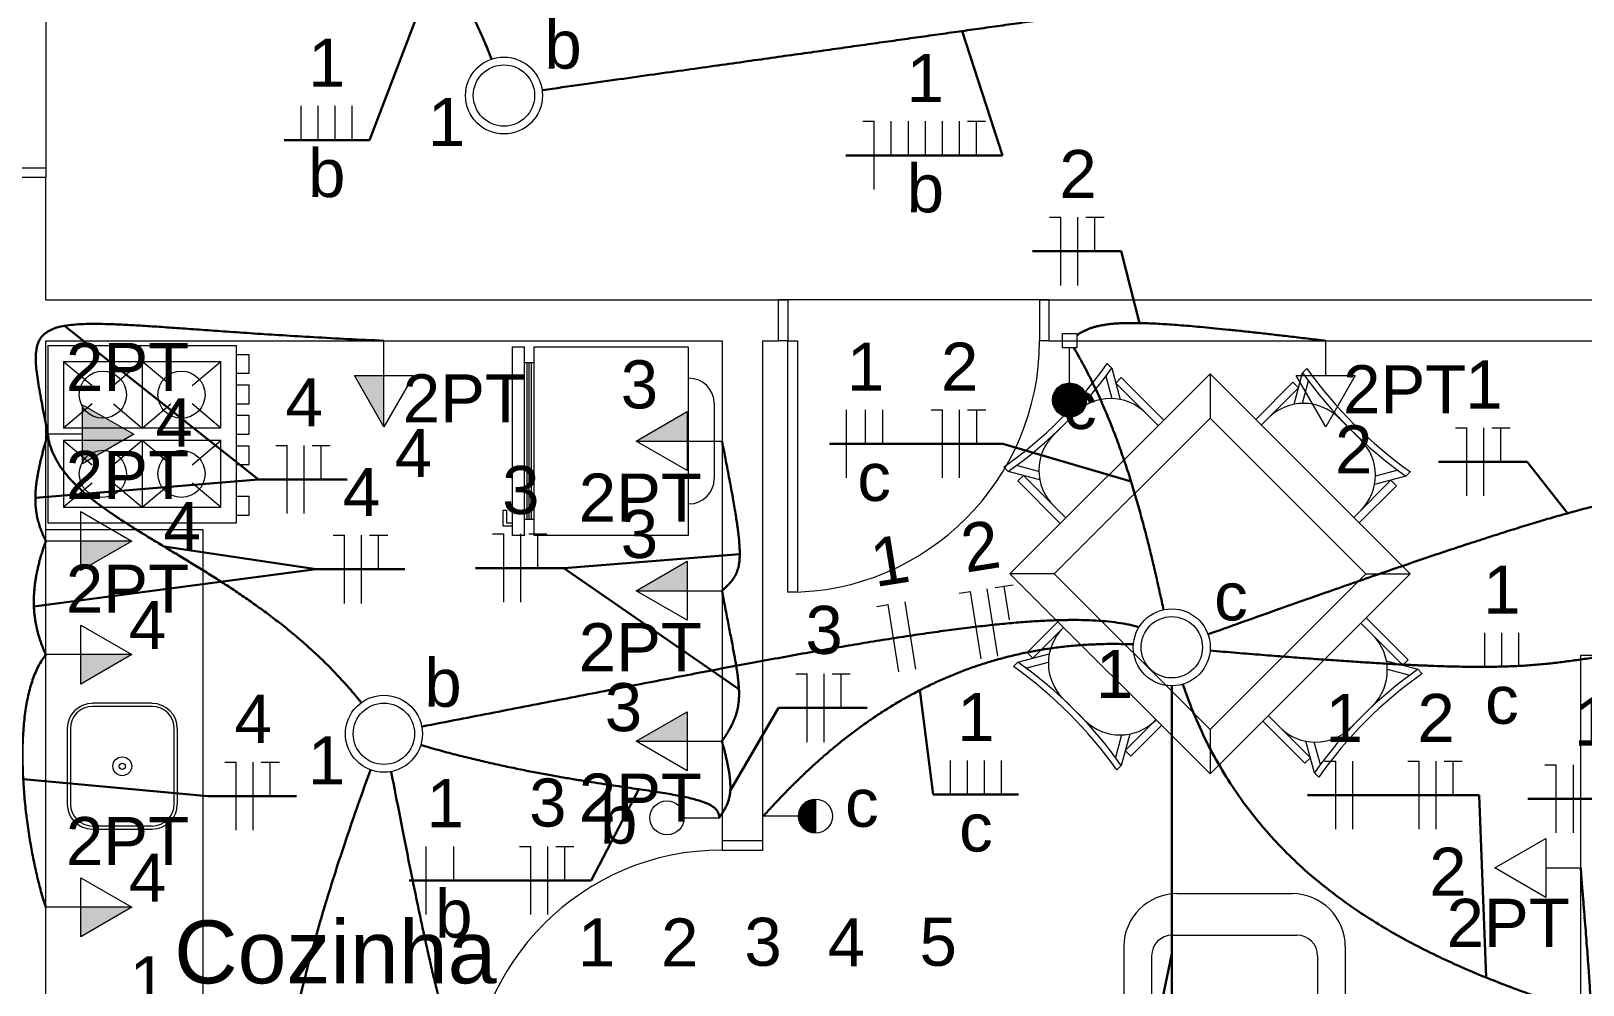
# Model space of a CAD drawing. Header units: inches. Extents: x -3 to 923, y -103 to 154.
# Drawn here: x 24.99 to 30.68, y 40.15 to 43.65 of the extents above; entities that cross this region are included whole.
import ezdxf

# ---------------------------------------------------------------- set-up
doc = ezdxf.new("R2010")
doc.units = ezdxf.units.IN
doc.header["$LTSCALE"] = 10
doc.header["$MEASUREMENT"] = 0
for name, color, linetype, lineweight in [('BASE', 8, 'Continuous', 5), ('EL-Condutos', 4, 'Continuous', 30), ('EL-Fios', 9, 'Continuous', 20), ('EL-Textos fios', 2, 'Continuous', 30), ('EL-Textos pontos', 2, 'Continuous', 30), ('MOVEIS', 9, 'Continuous', 20), ('P-SIMBOL', 5, 'Continuous', 20), ('TEXTO', 2, 'Continuous', 20)]:
    doc.layers.add(name, color=color, linetype=linetype, lineweight=lineweight)
doc.styles.add('Arial', font='arial.ttf')

msp = doc.modelspace()

# ---------------------------------------------------------------- hatches: boundary and pattern name
at = {"layer": 'P-SIMBOL', "linetype": 'Continuous'}
for points in [[(26.2855, 42.3853), (26.2855, 42.1978), (26.1773, 42.3853)], [(28.7385, 42.2958), (28.801, 42.2958), (28.801, 42.3583), (28.7914, 42.3578), (28.7744, 42.3523), (28.7639, 42.3463), (28.7559, 42.3393), (28.7479, 42.3288), (28.7418, 42.3158), (28.7389, 42.3028), (28.7391, 42.2958)], [(28.8635, 42.2958), (28.801, 42.2958), (28.801, 42.3583), (28.8107, 42.3578), (28.8277, 42.3523), (28.8382, 42.3463), (28.8462, 42.3393), (28.8542, 42.3288), (28.8603, 42.3158), (28.8632, 42.3028), (28.863, 42.2958)], [(25.1803, 42.0618), (25.3678, 42.17), (25.1803, 42.2783)], [(27.3978, 42.145), (27.2103, 42.145), (27.3978, 42.2533)], [(28.7385, 42.2958), (28.801, 42.2958), (28.801, 42.2333), (28.7914, 42.2338), (28.7744, 42.2393), (28.7639, 42.2453), (28.7559, 42.2523), (28.7479, 42.2628), (28.7418, 42.2758), (28.7389, 42.2888), (28.7391, 42.2958)], [(28.8635, 42.2958), (28.801, 42.2958), (28.801, 42.2333), (28.8107, 42.2338), (28.8277, 42.2393), (28.8382, 42.2453), (28.8462, 42.2523), (28.8542, 42.2628), (28.8603, 42.2758), (28.8632, 42.2888), (28.863, 42.2958)], [(25.1733, 41.7782), (25.3608, 41.7782), (25.1733, 41.6699)], [(27.3978, 41.596), (27.2103, 41.596), (27.3978, 41.7043)], [(25.1733, 41.3614), (25.3608, 41.3614), (25.1733, 41.2532)], [(27.3978, 41.0438), (27.2103, 41.0438), (27.3978, 41.1521)], [(27.8687, 40.8314), (27.8687, 40.7689), (27.8062, 40.7689), (27.8067, 40.7786), (27.8122, 40.7955), (27.8182, 40.806), (27.8252, 40.814), (27.8357, 40.822), (27.8487, 40.8282), (27.8617, 40.831), (27.8687, 40.8309)], [(27.8687, 40.7064), (27.8687, 40.7689), (27.8062, 40.7689), (27.8067, 40.7592), (27.8122, 40.7423), (27.8182, 40.7318), (27.8252, 40.7238), (27.8357, 40.7158), (27.8487, 40.7096), (27.8617, 40.7068), (27.8687, 40.7069)], [(25.1733, 40.4346), (25.3608, 40.4346), (25.1733, 40.3264)]]:
    msp.add_hatch(color=256, dxfattribs=at).paths.add_polyline_path(points)

# ---------------------------------------------------------------- linework, layer by layer
at = {"layer": 'BASE'}
for p, q in [((25.0453, 44.1058), (25.0453, 43.1133)), ((24.8953, 43.1133), (25.0453, 43.1133)), ((25.0453, 42.6633), (25.0453, 43.1133)), ((25.0453, 42.6633), (27.7333, 42.6633)), ((27.7333, 42.5133), (27.7333, 42.6633)), ((28.7258, 42.6633), (27.7333, 42.6633)), ((28.7258, 42.6633), (35.1293, 42.6633)), ((28.7258, 42.5133), (28.7258, 42.6633)), ((30.1593, 42.6633), (30.6133, 42.6633)), ((25.0453, 42.5133), (27.5258, 42.5133)), ((25.0453, 38.0133), (25.0453, 42.5133)), ((27.5258, 42.5133), (27.5258, 40.6788)), ((27.6758, 42.5133), (27.7333, 42.5133)), ((27.6758, 40.6788), (27.6758, 42.5133)), ((28.7258, 42.5133), (32.0948, 42.5133)), ((30.6758, 38.0133), (30.6758, 41.3593)), ((30.6758, 41.3593), (30.8833, 41.3593)), ((27.5258, 40.6788), (27.6758, 40.6788))]:
    msp.add_line(p, q, dxfattribs=at)
at = {"layer": 'BASE', "linetype": 'Continuous'}
for points in [[(24.8953, 43.1133), (24.8953, 43.1478), (25.0453, 43.1478), (25.0453, 43.1133)], [(27.7333, 42.6633), (27.7678, 42.6633), (27.7678, 42.5133), (27.7333, 42.5133)], [(28.7258, 42.5133), (28.6913, 42.5133), (28.6913, 42.6633), (28.7258, 42.6633)], [(27.5258, 40.6788), (27.5258, 40.6443), (27.6758, 40.6443), (27.6758, 40.6788)]]:
    msp.add_lwpolyline(points, dxfattribs=at)
msp.add_lwpolyline([(27.7678, 42.5133), (27.8028, 42.5133), (27.8028, 41.5903), (27.7678, 41.5903), (27.7678, 42.5133), (27.7678, 42.5133)], close=True, dxfattribs=at)
for centre, start, end in [((27.7678, 42.5133), 270, 0), ((27.5258, 39.7213), 90, 180)]:
    msp.add_arc(centre, 0.923, start, end, dxfattribs=at)
at = {"layer": 'EL-Condutos', "linetype": 'Continuous'}
for points in [[(26.6801, 43.547), (26.6684, 43.5769), (26.6565, 43.6058), (26.6445, 43.6338), (26.6322, 43.661), (26.6197, 43.6873), (26.607, 43.7128), (26.5941, 43.7375), (26.581, 43.7615), (26.5677, 43.7849), (26.5542, 43.8076), (26.5404, 43.8297), (26.5265, 43.8512), (26.5123, 43.8722), (26.4978, 43.8928), (26.4832, 43.9129), (26.4683, 43.9326), (26.4532, 43.952), (26.4379, 43.971), (26.4223, 43.9898), (26.4065, 44.0083), (26.3904, 44.0266), (26.3741, 44.0448), (26.3576, 44.0628), (26.3408, 44.0808), (26.3238, 44.0988), (26.3065, 44.1167), (26.2889, 44.1347), (26.2712, 44.1528), (26.2531, 44.171), (26.2348, 44.1894)], [(26.8675, 43.4332), (27.0124, 43.4536), (27.1485, 43.4728), (27.2765, 43.4908), (27.397, 43.5077), (27.5107, 43.5237), (27.6181, 43.5388), (27.7199, 43.5532), (27.8166, 43.5668), (27.9091, 43.5798), (27.9977, 43.5923), (28.0832, 43.6043), (28.1663, 43.616), (28.2474, 43.6274), (28.3273, 43.6386), (28.4066, 43.6498), (28.4859, 43.661), (28.5658, 43.6722), (28.647, 43.6836), (28.73, 43.6953), (28.8155, 43.7073), (28.9042, 43.7198), (28.9966, 43.7328), (29.0934, 43.7464), (29.1951, 43.7608), (29.3025, 43.7759), (29.4162, 43.7919), (29.5367, 43.8088), (29.6647, 43.8268), (29.8009, 43.846), (29.9457, 43.8664)], [(30.2288, 43.8664), (30.3737, 43.846), (30.5098, 43.8268), (30.6379, 43.8088), (30.7584, 43.7919), (30.872, 43.7759), (30.9794, 43.7608), (31.0812, 43.7464), (31.178, 43.7328), (31.2704, 43.7198), (31.359, 43.7073), (31.4446, 43.6953), (31.5276, 43.6836), (31.6088, 43.6722), (31.6887, 43.661), (31.7679, 43.6498), (31.8472, 43.6386), (31.9271, 43.6274), (32.0083, 43.616), (32.0913, 43.6043), (32.1769, 43.5923), (32.2655, 43.5798), (32.3579, 43.5668), (32.4547, 43.5532), (32.5565, 43.5388), (32.6639, 43.5237), (32.7775, 43.5077), (32.898, 43.4908), (33.0261, 43.4728), (33.1622, 43.4536), (33.3071, 43.4332)], [(25.0523, 42.17), (25.0425, 42.222), (25.0333, 42.2697), (25.0252, 42.3131), (25.0183, 42.3525), (25.013, 42.388), (25.0096, 42.4199), (25.0084, 42.4482), (25.0097, 42.4732), (25.0138, 42.495), (25.021, 42.5137), (25.0316, 42.5297), (25.046, 42.5429), (25.0643, 42.5536), (25.087, 42.562), (25.1143, 42.5681), (25.1465, 42.5723), (25.184, 42.5746), (25.227, 42.5753), (25.2759, 42.5744), (25.3309, 42.5722), (25.3923, 42.5688), (25.4605, 42.5645), (25.5357, 42.5592), (25.6183, 42.5533), (25.7086, 42.5469), (25.8068, 42.5402), (25.9134, 42.5333), (26.0284, 42.5264), (26.1524, 42.5197), (26.2855, 42.5133)], [(28.8276, 42.5336), (28.8366, 42.5396), (28.846, 42.5451), (28.8558, 42.5502), (28.8662, 42.5549), (28.8773, 42.5592), (28.8892, 42.5631), (28.9021, 42.5666), (28.916, 42.5696), (28.9311, 42.5722), (28.9476, 42.5744), (28.9655, 42.5761), (28.9849, 42.5773), (29.0061, 42.5781), (29.029, 42.5784), (29.0539, 42.5782), (29.0808, 42.5775), (29.1098, 42.5764), (29.1412, 42.5747), (29.175, 42.5725), (29.2113, 42.5699), (29.2503, 42.5667), (29.2921, 42.5629), (29.3367, 42.5587), (29.3844, 42.5539), (29.4352, 42.5485), (29.4893, 42.5426), (29.5468, 42.5361), (29.6078, 42.5291), (29.6725, 42.5215), (29.7409, 42.5133)], [(28.8169, 42.4868), (28.8346, 42.4561), (28.8516, 42.4251), (28.868, 42.3937), (28.8838, 42.3621), (28.8991, 42.3303), (28.9138, 42.2982), (28.928, 42.2659), (28.9417, 42.2334), (28.9549, 42.2008), (28.9675, 42.168), (28.9798, 42.1352), (28.9915, 42.1022), (29.0029, 42.0693), (29.0138, 42.0363), (29.0243, 42.0033), (29.0345, 41.9703), (29.0442, 41.9374), (29.0537, 41.9045), (29.0628, 41.8718), (29.0715, 41.8392), (29.08, 41.8067), (29.0882, 41.7745), (29.0962, 41.7424), (29.1039, 41.7105), (29.1113, 41.6789), (29.1186, 41.6476), (29.1256, 41.6166), (29.1325, 41.586), (29.1392, 41.5557), (29.1458, 41.5257)], [(25.0453, 41.7782), (25.0403, 41.7887), (25.0357, 41.7991), (25.0314, 41.8094), (25.0275, 41.8197), (25.0238, 41.8298), (25.0205, 41.84), (25.0176, 41.8502), (25.015, 41.8604), (25.0127, 41.8707), (25.0108, 41.8811), (25.0093, 41.8917), (25.0081, 41.9025), (25.0073, 41.9136), (25.0068, 41.9249), (25.0068, 41.9365), (25.0071, 41.9484), (25.0077, 41.9607), (25.0088, 41.9734), (25.0102, 41.9865), (25.012, 42.0001), (25.0142, 42.0143), (25.0168, 42.0289), (25.0198, 42.0442), (25.0232, 42.06), (25.027, 42.0766), (25.0313, 42.0937), (25.0359, 42.1117), (25.0409, 42.1303), (25.0464, 42.1498), (25.0523, 42.17)], [(26.2021, 41.1859), (26.1584, 41.2382), (26.1132, 41.2879), (26.0667, 41.3351), (26.0191, 41.3799), (25.9707, 41.4225), (25.9216, 41.463), (25.872, 41.5016), (25.8221, 41.5383), (25.7721, 41.5734), (25.7222, 41.607), (25.6727, 41.6391), (25.6236, 41.67), (25.5753, 41.6998), (25.5278, 41.7286), (25.4815, 41.7566), (25.4364, 41.7839), (25.3928, 41.8106), (25.3509, 41.8369), (25.311, 41.8629), (25.2731, 41.8888), (25.2374, 41.9147), (25.2043, 41.9407), (25.1738, 41.9669), (25.1463, 41.9936), (25.1218, 42.0208), (25.1005, 42.0488), (25.0828, 42.0775), (25.0687, 42.1072), (25.0584, 42.138), (25.0523, 42.17)], [(27.5258, 41.596), (27.534, 41.6036), (27.5417, 41.6108), (27.5488, 41.618), (27.5554, 41.625), (27.5614, 41.6321), (27.5669, 41.6394), (27.5718, 41.6469), (27.5762, 41.6548), (27.58, 41.6633), (27.5832, 41.6723), (27.5859, 41.682), (27.588, 41.6925), (27.5895, 41.704), (27.5905, 41.7165), (27.5909, 41.7301), (27.5907, 41.745), (27.5899, 41.7612), (27.5886, 41.7789), (27.5867, 41.7982), (27.5841, 41.8191), (27.581, 41.8419), (27.5773, 41.8665), (27.573, 41.8932), (27.568, 41.9219), (27.5625, 41.9529), (27.5564, 41.9862), (27.5497, 42.022), (27.5423, 42.0603), (27.5344, 42.1013), (27.5258, 42.145)], [(29.3074, 41.4354), (29.4297, 41.479), (29.5463, 41.5204), (29.6575, 41.5598), (29.7633, 41.5971), (29.8641, 41.6323), (29.9599, 41.6655), (30.051, 41.6967), (30.1375, 41.7261), (30.2195, 41.7535), (30.2974, 41.7791), (30.3713, 41.8029), (30.4413, 41.8249), (30.5076, 41.8452), (30.5704, 41.8638), (30.6299, 41.8807), (30.6862, 41.896), (30.7397, 41.9098), (30.7903, 41.922), (30.8383, 41.9327), (30.8839, 41.9419), (30.9273, 41.9498), (30.9687, 41.9562), (31.0081, 41.9613), (31.0459, 41.9652), (31.0821, 41.9677), (31.117, 41.969), (31.1508, 41.9692), (31.1836, 41.9681), (31.2156, 41.966), (31.2469, 41.9628)], [(25.0453, 41.3614), (25.0406, 41.372), (25.036, 41.3828), (25.0317, 41.3937), (25.0276, 41.4047), (25.0238, 41.4159), (25.0202, 41.4272), (25.0169, 41.4387), (25.0138, 41.4504), (25.0111, 41.4623), (25.0087, 41.4744), (25.0065, 41.4867), (25.0048, 41.4993), (25.0033, 41.5121), (25.0022, 41.5252), (25.0015, 41.5385), (25.0012, 41.5521), (25.0013, 41.566), (25.0018, 41.5802), (25.0028, 41.5947), (25.0041, 41.6095), (25.006, 41.6247), (25.0083, 41.6402), (25.0111, 41.6561), (25.0144, 41.6723), (25.0182, 41.6889), (25.0225, 41.7059), (25.0273, 41.7234), (25.0328, 41.7412), (25.0387, 41.7595), (25.0453, 41.7782)], [(27.5258, 41.0438), (27.5351, 41.0577), (27.5435, 41.0711), (27.5512, 41.0839), (27.5581, 41.0963), (27.5642, 41.1085), (27.5696, 41.1204), (27.5743, 41.1323), (27.5782, 41.1441), (27.5815, 41.156), (27.5841, 41.1681), (27.5861, 41.1805), (27.5874, 41.1933), (27.5882, 41.2065), (27.5883, 41.2203), (27.5879, 41.2348), (27.5869, 41.25), (27.5854, 41.266), (27.5833, 41.2831), (27.5808, 41.3011), (27.5778, 41.3203), (27.5743, 41.3408), (27.5705, 41.3625), (27.5661, 41.3857), (27.5614, 41.4104), (27.5563, 41.4368), (27.5509, 41.4648), (27.5451, 41.4947), (27.5389, 41.5264), (27.5325, 41.5602), (27.5258, 41.596)], [(26.4264, 41.098), (26.5596, 41.1237), (26.6901, 41.149), (26.8177, 41.1738), (26.9425, 41.1981), (27.0644, 41.2218), (27.1833, 41.245), (27.2993, 41.2674), (27.4122, 41.2891), (27.5221, 41.31), (27.629, 41.33), (27.7327, 41.3491), (27.8332, 41.3673), (27.9305, 41.3844), (28.0245, 41.4004), (28.1153, 41.4153), (28.2027, 41.429), (28.2868, 41.4414), (28.3674, 41.4525), (28.4446, 41.4622), (28.5184, 41.4706), (28.5885, 41.4774), (28.6552, 41.4827), (28.7182, 41.4863), (28.7775, 41.4883), (28.8332, 41.4886), (28.8852, 41.4872), (28.9334, 41.4838), (28.9777, 41.4786), (29.0183, 41.4715), (29.0549, 41.4623)], [(29.0345, 41.3993), (28.974, 41.4006), (28.9147, 41.4), (28.8567, 41.3973), (28.7999, 41.3927), (28.7442, 41.3862), (28.6898, 41.3779), (28.6364, 41.3678), (28.5842, 41.356), (28.5331, 41.3425), (28.4831, 41.3274), (28.4342, 41.3107), (28.3862, 41.2925), (28.3393, 41.2728), (28.2934, 41.2518), (28.2485, 41.2294), (28.2046, 41.2057), (28.1615, 41.1808), (28.1194, 41.1547), (28.0782, 41.1275), (28.0378, 41.0992), (27.9983, 41.0698), (27.9597, 41.0395), (27.9218, 41.0083), (27.8847, 40.9763), (27.8484, 40.9434), (27.8129, 40.9098), (27.778, 40.8754), (27.7439, 40.8405), (27.7105, 40.8049), (27.6777, 40.7689)], [(25.0453, 40.4346), (25.0381, 40.4563), (25.031, 40.48), (25.0239, 40.5055), (25.0169, 40.5328), (25.0101, 40.5616), (25.0035, 40.5919), (24.9971, 40.6234), (24.9911, 40.6561), (24.9855, 40.6897), (24.9802, 40.7242), (24.9755, 40.7594), (24.9712, 40.7951), (24.9676, 40.8312), (24.9646, 40.8675), (24.9623, 40.904), (24.9607, 40.9404), (24.9599, 40.9765), (24.9599, 41.0124), (24.9609, 41.0477), (24.9628, 41.0824), (24.9656, 41.1163), (24.9696, 41.1493), (24.9746, 41.1812), (24.9808, 41.2118), (24.9882, 41.2411), (24.9969, 41.2688), (25.0069, 41.2948), (25.0183, 41.319), (25.031, 41.3413), (25.0453, 41.3614)], [(29.3151, 41.3764), (29.4134, 41.3681), (29.5062, 41.3606), (29.5934, 41.3537), (29.6755, 41.3475), (29.7527, 41.3419), (29.825, 41.3369), (29.8929, 41.3325), (29.9566, 41.3287), (30.0162, 41.3254), (30.072, 41.3227), (30.1243, 41.3205), (30.1732, 41.3188), (30.2191, 41.3176), (30.2621, 41.3169), (30.3024, 41.3166), (30.3404, 41.3168), (30.3763, 41.3174), (30.4102, 41.3183), (30.4425, 41.3197), (30.4733, 41.3214), (30.5029, 41.3235), (30.5315, 41.326), (30.5594, 41.3287), (30.5868, 41.3317), (30.6139, 41.3351), (30.6409, 41.3387), (30.6682, 41.3425), (30.6959, 41.3466), (30.7243, 41.3508), (30.7535, 41.3553)], [(29.1758, 41.2482), (29.1758, 41.1568), (29.1758, 41.0707), (29.1758, 40.9895), (29.1758, 40.9129), (29.1758, 40.8405), (29.1758, 40.772), (29.1758, 40.7068), (29.1758, 40.6447), (29.1758, 40.5853), (29.1758, 40.5281), (29.1758, 40.4729), (29.1758, 40.4191), (29.1758, 40.3666), (29.1758, 40.3147), (29.1758, 40.2633), (29.1758, 40.2119), (29.1758, 40.16), (29.1758, 40.1075), (29.1758, 40.0537), (29.1758, 39.9985), (29.1758, 39.9413), (29.1758, 39.8819), (29.1758, 39.8198), (29.1758, 39.7546), (29.1758, 39.6861), (29.1758, 39.6137), (29.1758, 39.5371), (29.1758, 39.4559), (29.1758, 39.3698), (29.1758, 39.2784)], [(29.2156, 41.2539), (29.2601, 41.1364), (29.311, 41.0271), (29.3678, 40.9254), (29.4301, 40.8312), (29.4973, 40.7439), (29.569, 40.6632), (29.6448, 40.5887), (29.7241, 40.5202), (29.8064, 40.4571), (29.8914, 40.3991), (29.9784, 40.3458), (30.0671, 40.297), (30.1569, 40.2521), (30.2474, 40.2108), (30.3381, 40.1728), (30.4285, 40.1377), (30.5182, 40.1051), (30.6066, 40.0746), (30.6933, 40.0458), (30.7778, 40.0185), (30.8596, 39.9921), (30.9383, 39.9664), (31.0133, 39.9409), (31.0842, 39.9154), (31.1506, 39.8893), (31.2119, 39.8624), (31.2676, 39.8342), (31.3174, 39.8044), (31.3606, 39.7727), (31.3969, 39.7386)], [(26.4196, 41.0299), (26.4848, 41.0115), (26.5486, 40.9946), (26.6108, 40.9791), (26.6715, 40.9648), (26.7305, 40.9518), (26.7878, 40.9398), (26.8433, 40.9289), (26.8971, 40.9189), (26.949, 40.9097), (26.999, 40.9013), (27.047, 40.8936), (27.093, 40.8865), (27.137, 40.8799), (27.1788, 40.8737), (27.2184, 40.8679), (27.2558, 40.8623), (27.2909, 40.8569), (27.3237, 40.8515), (27.3541, 40.8462), (27.382, 40.8407), (27.4075, 40.8351), (27.4303, 40.8292), (27.4506, 40.823), (27.4682, 40.8164), (27.4831, 40.8092), (27.4952, 40.8014), (27.5045, 40.7929), (27.5109, 40.7837), (27.5144, 40.7736), (27.5149, 40.7625)], [(27.5149, 40.7625), (27.5195, 40.7691), (27.5238, 40.7755), (27.5279, 40.7817), (27.5318, 40.7879), (27.5354, 40.794), (27.5387, 40.8001), (27.5418, 40.8063), (27.5446, 40.8125), (27.5471, 40.8188), (27.5493, 40.8253), (27.5513, 40.832), (27.5529, 40.8388), (27.5543, 40.846), (27.5553, 40.8534), (27.5561, 40.8612), (27.5565, 40.8693), (27.5566, 40.8779), (27.5563, 40.8869), (27.5558, 40.8963), (27.5549, 40.9064), (27.5536, 40.9169), (27.552, 40.9281), (27.55, 40.9399), (27.5477, 40.9524), (27.545, 40.9657), (27.5419, 40.9796), (27.5385, 40.9944), (27.5346, 41.01), (27.5304, 41.0265), (27.5258, 41.0438)], [(26.2372, 40.941), (26.1901, 40.8096), (26.1469, 40.6837), (26.1073, 40.5632), (26.0714, 40.4479), (26.0391, 40.3376), (26.0103, 40.2323), (25.9849, 40.1318), (25.9629, 40.0359), (25.9441, 39.9446), (25.9286, 39.8576), (25.9161, 39.7749), (25.9067, 39.6964), (25.9002, 39.6218), (25.8967, 39.551), (25.8959, 39.4839), (25.8979, 39.4204), (25.9025, 39.3603), (25.9097, 39.3035), (25.9194, 39.2498), (25.9316, 39.1992), (25.9461, 39.1514), (25.9628, 39.1064), (25.9818, 39.0639), (26.0029, 39.024), (26.026, 38.9863), (26.0511, 38.9509), (26.0781, 38.9175), (26.1069, 38.886), (26.1374, 38.8562), (26.1696, 38.8281)], [(26.3123, 40.9318), (26.3335, 40.8227), (26.3536, 40.7198), (26.3728, 40.623), (26.3912, 40.5322), (26.4087, 40.447), (26.4256, 40.3673), (26.4417, 40.293), (26.4574, 40.2238), (26.4724, 40.1596), (26.4871, 40.1002), (26.5014, 40.0454), (26.5154, 39.995), (26.5292, 39.9488), (26.5428, 39.9067), (26.5564, 39.8684), (26.5699, 39.8338), (26.5835, 39.8027), (26.5972, 39.7749), (26.6112, 39.7502), (26.6254, 39.7285), (26.64, 39.7095), (26.655, 39.693), (26.6705, 39.679), (26.6865, 39.6671), (26.7032, 39.6573), (26.7206, 39.6493), (26.7388, 39.6429), (26.7578, 39.638), (26.7777, 39.6343), (26.7986, 39.6317)], [(30.6758, 39.6863), (30.6812, 39.7087), (30.6862, 39.73), (30.6908, 39.7504), (30.695, 39.7701), (30.6988, 39.7892), (30.7021, 39.8079), (30.7051, 39.8264), (30.7078, 39.8448), (30.71, 39.8633), (30.7118, 39.8822), (30.7133, 39.9014), (30.7144, 39.9213), (30.7151, 39.942), (30.7155, 39.9636), (30.7155, 39.9864), (30.7152, 40.0104), (30.7145, 40.0359), (30.7134, 40.0631), (30.7121, 40.0921), (30.7104, 40.123), (30.7083, 40.1561), (30.7059, 40.1915), (30.7033, 40.2295), (30.7003, 40.27), (30.6969, 40.3134), (30.6933, 40.3598), (30.6894, 40.4093), (30.6851, 40.4622), (30.6806, 40.5186), (30.6758, 40.5787)]]:
    msp.add_spline(points, degree=3, dxfattribs=at)
at = {"layer": 'EL-Fios', "color": 5}
for p, q in [((25.9821, 43.2499), (25.9821, 43.3749)), ((26.0446, 43.2499), (26.0446, 43.3749)), ((26.1071, 43.2499), (26.1071, 43.3749)), ((26.1696, 43.2499), (26.1696, 43.3749)), ((28.0427, 43.3187), (28.0844, 43.3187)), ((28.0844, 43.0687), (28.0844, 43.3187)), ((28.1469, 43.1937), (28.1469, 43.3187)), ((28.2094, 43.1937), (28.2094, 43.3187)), ((28.2719, 43.1937), (28.2719, 43.3187)), ((28.3344, 43.1937), (28.3344, 43.3187)), ((28.3969, 43.1937), (28.3969, 43.3187)), ((28.426, 43.3187), (28.4927, 43.3187)), ((28.4594, 43.1937), (28.4594, 43.3187)), ((28.7274, 42.9666), (28.769, 42.9666)), ((28.769, 42.7166), (28.769, 42.9666)), ((28.8316, 42.7166), (28.8316, 42.9666)), ((28.8607, 42.9666), (28.9274, 42.9666)), ((28.8941, 42.8416), (28.8941, 42.9666)), ((27.9821, 42.0097), (27.9821, 42.2597)), ((28.0527, 42.1347), (28.0527, 42.2597)), ((28.1152, 42.1347), (28.1152, 42.2597)), ((28.2935, 42.2597), (28.3351, 42.2597)), ((28.3351, 42.0097), (28.3351, 42.2597)), ((28.3976, 42.0097), (28.3976, 42.2597)), ((28.4268, 42.2597), (28.4935, 42.2597)), ((28.4601, 42.1347), (28.4601, 42.2597)), ((30.2168, 42.1938), (30.2585, 42.1938)), ((30.2585, 41.9438), (30.2585, 42.1938)), ((30.321, 41.9438), (30.321, 42.1938)), ((30.3501, 42.1938), (30.4168, 42.1938)), ((30.3835, 42.0688), (30.3835, 42.1938)), ((25.8885, 42.1288), (25.9301, 42.1288)), ((25.8885, 42.1288), (25.9301, 42.1288)), ((25.9301, 41.8788), (25.9301, 42.1288)), ((25.9301, 41.8788), (25.9301, 42.1288)), ((25.9926, 41.8788), (25.9926, 42.1288)), ((25.9926, 41.8788), (25.9926, 42.1288)), ((26.0218, 42.1288), (26.0885, 42.1288)), ((26.0218, 42.1288), (26.0885, 42.1288)), ((26.0551, 42.0038), (26.0551, 42.1288)), ((26.0551, 42.0038), (26.0551, 42.1288)), ((26.0993, 41.7997), (26.1409, 41.7997)), ((26.0993, 41.7997), (26.1409, 41.7997)), ((26.1409, 41.5497), (26.1409, 41.7997)), ((26.1409, 41.5497), (26.1409, 41.7997)), ((26.2034, 41.5497), (26.2034, 41.7997)), ((26.2034, 41.5497), (26.2034, 41.7997)), ((26.2326, 41.7997), (26.2993, 41.7997)), ((26.2326, 41.7997), (26.2993, 41.7997)), ((26.2659, 41.6747), (26.2659, 41.7997)), ((26.2659, 41.6747), (26.2659, 41.7997)), ((26.6836, 41.8043), (26.7253, 41.8043)), ((26.6836, 41.8043), (26.7253, 41.8043)), ((26.7253, 41.5543), (26.7253, 41.8043)), ((26.7253, 41.5543), (26.7253, 41.8043)), ((26.7878, 41.5543), (26.7878, 41.8043)), ((26.7878, 41.5543), (26.7878, 41.8043)), ((26.817, 41.8043), (26.8836, 41.8043)), ((26.817, 41.8043), (26.8836, 41.8043)), ((26.8503, 41.6793), (26.8503, 41.8043)), ((26.8503, 41.6793), (26.8503, 41.8043)), ((28.5276, 41.6076), (28.5934, 41.6181)), ((28.3959, 41.5866), (28.4371, 41.5932)), ((28.4764, 41.3463), (28.4371, 41.5932)), ((28.5381, 41.3561), (28.4988, 41.603)), ((28.5802, 41.4894), (28.5605, 41.6128)), ((28.0942, 41.5385), (28.1353, 41.5451)), ((28.1747, 41.2982), (28.1353, 41.5451)), ((28.2364, 41.308), (28.1971, 41.5549)), ((30.3245, 41.3166), (30.3245, 41.4416)), ((30.387, 41.3166), (30.387, 41.4416)), ((30.4495, 41.3166), (30.4495, 41.4416)), ((27.7961, 41.2908), (27.8378, 41.2908)), ((27.8378, 41.0408), (27.8378, 41.2908)), ((27.9003, 41.0408), (27.9003, 41.2908)), ((27.9294, 41.2908), (27.9961, 41.2908)), ((27.9628, 41.1658), (27.9628, 41.2908)), ((25.702, 40.9667), (25.7437, 40.9667)), ((25.7437, 40.7167), (25.7437, 40.9667)), ((25.8062, 40.7167), (25.8062, 40.9667)), ((25.8353, 40.9667), (25.902, 40.9667)), ((25.8687, 40.8417), (25.8687, 40.9667)), ((28.3634, 40.8482), (28.3634, 40.9732)), ((28.4259, 40.8482), (28.4259, 40.9732)), ((28.4884, 40.8482), (28.4884, 40.9732)), ((28.5509, 40.8482), (28.5509, 40.9732)), ((29.7357, 40.9705), (29.7774, 40.9705)), ((29.7774, 40.7205), (29.7774, 40.9705)), ((29.8399, 40.7205), (29.8399, 40.9705)), ((30.0412, 40.9705), (30.0829, 40.9705)), ((30.0829, 40.7205), (30.0829, 40.9705)), ((30.1454, 40.7205), (30.1454, 40.9705)), ((30.1746, 40.9705), (30.2412, 40.9705)), ((30.2079, 40.8455), (30.2079, 40.9705)), ((30.5448, 40.9573), (30.5864, 40.9573)), ((30.5864, 40.7073), (30.5864, 40.9573)), ((30.6489, 40.7073), (30.6489, 40.9573)), ((26.4402, 40.4074), (26.4402, 40.6574)), ((26.542, 40.5324), (26.542, 40.6574)), ((26.7827, 40.6574), (26.8244, 40.6574)), ((26.8244, 40.4074), (26.8244, 40.6574)), ((26.8869, 40.4074), (26.8869, 40.6574)), ((26.9161, 40.6574), (26.9827, 40.6574)), ((26.9494, 40.5324), (26.9494, 40.6574))]:
    msp.add_line(p, q, dxfattribs=at)
at = {"layer": 'EL-Textos fios', "color": 3}
for p, q in [((26.4855, 43.9097), (26.2321, 43.2499)), ((28.4066, 43.6498), (28.5552, 43.1937)), ((26.2321, 43.2499), (25.9196, 43.2499)), ((28.5552, 43.1937), (27.9802, 43.1937)), ((28.9899, 42.8416), (28.6649, 42.8416)), ((29.0572, 42.5781), (28.9899, 42.8416)), ((25.1143, 42.5682), (25.826, 42.0038)), ((28.556, 42.1347), (27.9196, 42.1347)), ((29.0262, 41.9974), (28.556, 42.1347)), ((30.4793, 42.0688), (30.1543, 42.0688)), ((30.6276, 41.8801), (30.4793, 42.0688)), ((25.0068, 41.9365), (25.826, 42.0038)), ((25.826, 42.0038), (26.151, 42.0038)), ((25.826, 42.0038), (26.151, 42.0038)), ((25.479, 41.7581), (26.0368, 41.6747)), ((25.0015, 41.5385), (26.0368, 41.6747)), ((26.0368, 41.6747), (26.3618, 41.6747)), ((26.0368, 41.6747), (26.3618, 41.6747)), ((26.9461, 41.6793), (26.6211, 41.6793)), ((26.9461, 41.6793), (26.6211, 41.6793)), ((27.5909, 41.7301), (26.9461, 41.6793)), ((27.5879, 41.2348), (26.9461, 41.6793)), ((28.2509, 41.2306), (28.3009, 40.8482)), ((27.5561, 40.8612), (27.7336, 41.1658)), ((27.7336, 41.1658), (28.0586, 41.1658)), ((24.9623, 40.904), (25.6395, 40.8417)), ((25.6395, 40.8417), (25.9645, 40.8417)), ((27.2212, 40.8675), (27.0452, 40.5324)), ((28.3009, 40.8482), (28.6134, 40.8482)), ((30.3037, 40.8455), (29.6732, 40.8455)), ((30.3295, 40.1763), (30.3037, 40.8455)), ((31.2591, 40.8323), (30.4823, 40.8323)), ((27.0452, 40.5324), (26.3777, 40.5324)), ((29.1758, 40.2633), (29.0102, 39.4782))]:
    msp.add_line(p, q, dxfattribs=at)
at = {"layer": 'MOVEIS'}
for p, q in [((25.0523, 42.4953), (25.0523, 41.8448)), ((25.0523, 42.4953), (25.7448, 42.4953)), ((25.7448, 41.8448), (25.7448, 42.4953)), ((26.7578, 42.4913), (26.8018, 42.4913)), ((26.7578, 41.7988), (26.7578, 42.4913)), ((26.8018, 41.7988), (26.8018, 42.4913)), ((26.8363, 42.4913), (27.4018, 42.4913)), ((26.8363, 41.7988), (26.8363, 42.4913)), ((27.4018, 42.4913), (27.4018, 41.7988)), ((25.1103, 42.4373), (25.6868, 42.4373)), ((25.1103, 42.4373), (25.1103, 42.1928)), ((25.1103, 42.4373), (25.2148, 42.3488)), ((25.3988, 42.4373), (25.2938, 42.3488)), ((25.3988, 42.4373), (25.3988, 42.1928)), ((25.5033, 42.3488), (25.3988, 42.4373)), ((25.5823, 42.3488), (25.6868, 42.4373)), ((25.6868, 42.1928), (25.6868, 42.4373)), ((25.7448, 42.4633), (25.7908, 42.4633)), ((25.7908, 42.3938), (25.7908, 42.4633)), ((26.8018, 42.4333), (26.8363, 42.4333)), ((26.8108, 41.8568), (26.8108, 42.4333)), ((26.8188, 41.8568), (26.8188, 42.4333)), ((26.8268, 41.8568), (26.8268, 42.4333)), ((28.9393, 42.4293), (28.9553, 42.4133)), ((25.7448, 42.3938), (25.7908, 42.3938)), ((27.4018, 42.3758), (27.4048, 42.3758)), ((28.9338, 42.3833), (28.9558, 42.3013)), ((28.9553, 42.4133), (28.9863, 42.2978)), ((28.9703, 42.3578), (28.9903, 42.3783)), ((28.9703, 42.3578), (29.1258, 42.2023)), ((29.1463, 42.2223), (28.9903, 42.3783)), ((29.3163, 42.3923), (29.3163, 42.2293)), ((29.6203, 42.3608), (29.4838, 42.2243)), ((29.6403, 42.3403), (29.6203, 42.3608)), ((29.6243, 42.2803), (29.6553, 42.3958)), ((29.6548, 42.2838), (29.6768, 42.3658)), ((29.6713, 42.4118), (29.6553, 42.3958)), ((25.7448, 42.3518), (25.7908, 42.3518)), ((25.7908, 42.2823), (25.7908, 42.3518)), ((29.6403, 42.3403), (29.5043, 42.2043)), ((25.2148, 42.2818), (25.1103, 42.1928)), ((25.2938, 42.2818), (25.3988, 42.1928)), ((25.3988, 42.1928), (25.5033, 42.2818)), ((25.6868, 42.1928), (25.5823, 42.2818)), ((25.7448, 42.2823), (25.7908, 42.2823)), ((27.4973, 42.2833), (27.4973, 42.0068)), ((28.8223, 42.2478), (28.7413, 42.1668)), ((25.6868, 42.1928), (25.1103, 42.1928)), ((25.7448, 42.2403), (25.7908, 42.2403)), ((25.7908, 42.1708), (25.7908, 42.2403)), ((29.8693, 42.1493), (29.7883, 42.2303)), ((25.6868, 42.1468), (25.1103, 42.1468)), ((25.1103, 42.1468), (25.1103, 41.9023)), ((25.1103, 42.1468), (25.2148, 42.0583)), ((25.3988, 42.1468), (25.2938, 42.0583)), ((25.3988, 42.1468), (25.3988, 41.9023)), ((25.5033, 42.0583), (25.3988, 42.1468)), ((25.5823, 42.0583), (25.6868, 42.1468)), ((25.6868, 41.9023), (25.6868, 42.1468)), ((25.7448, 42.1708), (25.7908, 42.1708)), ((25.7448, 42.1283), (25.7908, 42.1283)), ((25.7908, 42.0593), (25.7908, 42.1283)), ((25.7448, 42.0593), (25.7908, 42.0593)), ((28.5598, 42.0498), (28.5758, 42.0338)), ((28.6913, 42.0028), (28.5758, 42.0338)), ((28.6878, 42.0333), (28.6058, 42.0553)), ((28.6313, 42.0188), (28.6108, 41.9988)), ((28.6313, 42.0188), (28.7868, 41.8633)), ((30.0348, 42.0163), (29.9193, 41.9853)), ((30.0048, 42.0378), (29.9228, 42.0158)), ((30.0508, 42.0323), (30.0348, 42.0163)), ((25.2148, 41.9908), (25.1103, 41.9023)), ((25.2938, 41.9908), (25.3988, 41.9023)), ((25.3988, 41.9023), (25.5033, 41.9908)), ((25.6868, 41.9023), (25.5823, 41.9908)), ((28.6108, 41.9988), (28.7668, 41.8428)), ((29.9793, 42.0013), (29.8433, 41.8653)), ((29.8633, 41.8448), (29.9998, 41.9813)), ((29.9793, 42.0013), (29.9998, 41.9813)), ((25.1103, 41.9023), (25.6868, 41.9023)), ((25.7448, 41.9428), (25.7908, 41.9428)), ((25.7908, 41.8733), (25.7908, 41.9428)), ((27.4048, 41.9143), (27.4018, 41.9143)), ((25.7448, 41.8733), (25.7908, 41.8733)), ((26.7233, 41.8333), (26.7233, 41.8913)), ((26.7233, 41.8913), (26.7348, 41.8913)), ((26.7348, 41.8913), (26.7348, 41.8453)), ((26.7348, 41.8453), (26.7578, 41.8453)), ((26.8363, 41.8568), (26.8018, 41.8568)), ((25.0453, 41.8208), (25.6218, 41.8208)), ((25.0523, 41.8448), (25.7448, 41.8448)), ((25.6218, 41.8208), (25.6218, 40.0318)), ((26.7578, 41.8333), (26.7233, 41.8333)), ((26.8018, 41.7988), (26.7578, 41.7988)), ((27.4018, 41.7988), (26.8363, 41.7988)), ((28.7448, 41.6578), (28.5818, 41.6578)), ((29.8873, 41.6578), (30.0503, 41.6578)), ((28.7583, 41.4813), (28.6458, 41.3688)), ((28.6663, 41.3488), (28.7788, 41.4613)), ((30.0233, 41.3223), (29.8693, 41.4768)), ((30.0433, 41.3428), (29.8893, 41.4968)), ((28.5948, 41.3178), (28.6108, 41.3338)), ((28.6108, 41.3338), (28.7263, 41.3648)), ((28.6408, 41.3123), (28.7233, 41.3343)), ((28.6663, 41.3488), (28.6458, 41.3688)), ((29.9628, 41.3388), (30.0783, 41.3078)), ((30.0233, 41.3223), (30.0433, 41.3428)), ((29.9663, 41.3083), (30.0488, 41.2863)), ((30.0948, 41.2913), (30.0783, 41.3078)), ((25.4353, 41.1828), (25.2163, 41.1828)), ((25.4353, 41.1713), (25.2163, 41.1713)), ((28.7763, 41.2008), (28.8573, 41.1198)), ((29.8323, 41.0938), (29.9128, 41.1743)), ((29.0053, 41.0098), (29.1178, 41.1223)), ((29.5098, 41.1173), (29.6638, 40.9633)), ((29.6843, 40.9833), (29.5298, 41.1378)), ((25.1238, 41.0903), (25.1238, 40.8133)), ((25.1353, 41.0903), (25.1353, 40.8133)), ((25.5163, 40.8133), (25.5163, 41.0903)), ((25.5278, 40.8133), (25.5278, 41.0903)), ((28.9908, 41.0668), (28.9688, 40.9843)), ((29.0213, 41.0698), (28.9903, 40.9543)), ((29.0253, 40.9893), (29.1378, 41.1018)), ((29.3163, 41.0868), (29.3163, 40.9238)), ((29.0053, 41.0098), (29.0253, 40.9893)), ((29.6988, 40.9283), (29.6678, 41.0438)), ((29.7208, 40.9583), (29.6983, 41.0403)), ((28.9743, 40.9383), (28.9903, 40.9543)), ((29.6843, 40.9833), (29.6638, 40.9633)), ((29.7153, 40.9118), (29.6988, 40.9283)), ((25.2163, 40.7328), (25.4353, 40.7328)), ((25.2163, 40.7213), (25.4353, 40.7213)), ((29.1948, 40.4843), (29.6178, 40.4843)), ((29.1778, 40.3318), (29.6343, 40.3318)), ((29.0003, 40.2898), (29.0003, 40.1038)), ((29.1018, 40.2558), (29.1018, 39.7228)), ((29.7108, 40.2558), (29.7108, 39.7228)), ((29.8123, 40.2898), (29.8123, 40.1038))]:
    msp.add_line(p, q, dxfattribs=at)
for points in [[(29.3163, 42.3923), (28.5818, 41.6578), (29.3163, 40.9238), (30.0503, 41.6578), (29.3163, 42.3923), (29.3163, 42.3923)], [(29.3163, 42.2293), (28.7448, 41.6578), (29.3163, 41.0868), (29.8873, 41.6578), (29.3163, 42.2293), (29.3163, 42.2293)]]:
    msp.add_lwpolyline(points, close=True, dxfattribs=at)
for centre, radius in [((25.2543, 42.3153), 0.0865), ((25.5428, 42.3153), 0.0865), ((25.2543, 42.0248), 0.0865), ((25.5428, 42.0248), 0.0865), ((25.3258, 40.9518), 0.0346), ((25.3258, 40.9518), 0.0115)]:
    msp.add_circle(centre, radius, dxfattribs=at)
for centre, radius, start, end in [((27.6428, 43.3463), 1.5878, 305.271, 324.729), ((27.4048, 42.2833), 0.0923, 0, 90), ((27.6593, 43.3303), 1.5878, 305.271, 324.729), ((30.9518, 43.3128), 1.5878, 215.271, 234.729), ((30.9678, 43.3288), 1.5878, 215.271, 234.729), ((28.9513, 42.1183), 0.1827, 45, 135), ((29.6593, 42.1008), 0.1827, 45, 135), ((28.8708, 42.0378), 0.1827, 135, 225), ((29.7403, 42.0203), 0.1827, 315, 45), ((27.4048, 42.0068), 0.0923, 270, 0), ((28.9058, 41.3298), 0.1827, 135, 225), ((29.7838, 41.3038), 0.1827, 315, 45), ((27.6943, 40.0378), 1.5878, 35.271, 54.729), ((27.6778, 40.0213), 1.5878, 35.271, 54.729), ((30.9953, 40.0113), 1.5878, 125.271, 144.729), ((31.0113, 39.9953), 1.5878, 125.271, 144.729), ((25.2163, 41.0903), 0.0923, 90, 180), ((25.2163, 41.0903), 0.0808, 90, 180), ((25.4353, 41.0903), 0.0923, 0, 90), ((25.4353, 41.0903), 0.0808, 0, 90), ((28.9863, 41.2493), 0.1827, 225, 315), ((29.7028, 41.2228), 0.1827, 225, 315), ((25.2163, 40.8133), 0.0923, 180, 270), ((25.2163, 40.8133), 0.0808, 180, 270), ((25.4353, 40.8133), 0.0923, 270, 0), ((25.4353, 40.8133), 0.0808, 270, 0), ((29.1948, 40.2898), 0.1946, 90, 180), ((29.6178, 40.2898), 0.1946, 0, 90), ((29.1778, 40.2558), 0.0761, 90, 180), ((29.6348, 40.2558), 0.0761, 0, 90)]:
    msp.add_arc(centre, radius, start, end, dxfattribs=at)
at = {"layer": 'P-SIMBOL'}
for p, q in [((28.7745, 42.5398), (28.8275, 42.5398)), ((28.7745, 42.4868), (28.7745, 42.5398)), ((28.8275, 42.5398), (28.8275, 42.4868)), ((26.2855, 42.3853), (26.2855, 42.5133)), ((28.8275, 42.4868), (28.7745, 42.4868)), ((28.801, 42.3583), (28.801, 42.4868)), ((29.7409, 42.3853), (29.7409, 42.5133)), ((26.2855, 42.1978), (26.1773, 42.3853)), ((26.1773, 42.3853), (26.3938, 42.3853)), ((26.2855, 42.1978), (26.2855, 42.3853)), ((26.3938, 42.3853), (26.2855, 42.1978)), ((29.7409, 42.1978), (29.6326, 42.3853)), ((29.6326, 42.3853), (29.8491, 42.3853)), ((29.8491, 42.3853), (29.7409, 42.1978)), ((25.1803, 42.0618), (25.1803, 42.2783)), ((25.1803, 42.2783), (25.3678, 42.17)), ((27.2103, 42.145), (27.3978, 42.2533)), ((27.3978, 42.2533), (27.3978, 42.0368)), ((28.8635, 42.2958), (28.7385, 42.2958)), ((25.1803, 42.17), (25.0523, 42.17)), ((25.3678, 42.17), (25.1803, 42.0618)), ((27.2103, 42.145), (27.3978, 42.145)), ((27.3978, 42.0368), (27.2103, 42.145)), ((27.3978, 42.145), (27.5258, 42.145)), ((25.1733, 41.8864), (25.3608, 41.7782)), ((25.1733, 41.6699), (25.1733, 41.8864)), ((25.1733, 41.7782), (25.0453, 41.7782)), ((25.3608, 41.7782), (25.1733, 41.7782)), ((25.3608, 41.7782), (25.1733, 41.6699)), ((27.2103, 41.596), (27.3978, 41.7043)), ((27.3978, 41.7043), (27.3978, 41.4878)), ((27.2103, 41.596), (27.3978, 41.596)), ((27.3978, 41.4878), (27.2103, 41.596)), ((27.3978, 41.596), (27.5258, 41.596)), ((25.1733, 41.4697), (25.3608, 41.3614)), ((25.1733, 41.2532), (25.1733, 41.4697)), ((25.1733, 41.3614), (25.0453, 41.3614)), ((25.3608, 41.3614), (25.1733, 41.3614)), ((25.3608, 41.3614), (25.1733, 41.2532)), ((27.2103, 41.0438), (27.3978, 41.1521)), ((27.3978, 41.1521), (27.3978, 40.9356)), ((27.2103, 41.0438), (27.3978, 41.0438)), ((27.3978, 40.9356), (27.2103, 41.0438)), ((27.3978, 41.0438), (27.5258, 41.0438)), ((27.8687, 40.8314), (27.8687, 40.7064)), ((27.8062, 40.7689), (27.6777, 40.7689)), ((27.3864, 40.7625), (27.5149, 40.7625)), ((30.3603, 40.5787), (30.5478, 40.687)), ((30.5478, 40.687), (30.5478, 40.4704)), ((25.1733, 40.5429), (25.3608, 40.4346)), ((25.1733, 40.3264), (25.1733, 40.5429)), ((30.5478, 40.4704), (30.3603, 40.5787)), ((30.5478, 40.5787), (30.6758, 40.5787)), ((25.1733, 40.4346), (25.0453, 40.4346)), ((25.3608, 40.4346), (25.1733, 40.4346)), ((25.3608, 40.4346), (25.1733, 40.3264))]:
    msp.add_line(p, q, dxfattribs=at)
for centre, radius in [((26.7259, 43.4133), 0.1412), ((26.7259, 43.4133), 0.1125), ((28.801, 42.2958), 0.0625), ((29.1758, 41.3883), 0.1412), ((29.1758, 41.3883), 0.1125), ((26.2855, 41.071), 0.1412), ((26.2855, 41.071), 0.1125), ((27.3239, 40.7625), 0.0625), ((27.8687, 40.7689), 0.0625)]:
    msp.add_circle(centre, radius, dxfattribs=at)

# ---------------------------------------------------------------- texts
at = {"layer": 'EL-Textos fios', "color": 3, "char_height": 0.1765, "attachment_point": 8, "line_spacing_factor": 0.798, "style": 'Arial'}
for s, insert, width in [('1', (26.0758, 43.4455), 0.150872), ('1', (28.2718, 43.389), 0.150872), ('b', (26.0758, 43.038), 0.150872), ('2', (28.8318, 43.037), 0.150872), ('b', (28.2718, 42.982), 0.150872), ('1', (28.0528, 42.33), 0.150872), ('2', (28.3978, 42.33), 0.150872), ('1', (30.3208, 42.2645), 0.150872), ('4', (25.9928, 42.1995), 0.150872), ('4', (25.9928, 42.1995), 0.150872), ('4', (26.2033, 41.87), 0.150872), ('4', (26.2033, 41.87), 0.150872), ('3', (26.7878, 41.875), 0.150872), ('3', (26.7878, 41.875), 0.150872), ('c', (28.0838, 41.923), 0.136314), ('1', (30.3868, 41.512), 0.150872), ('3', (27.9003, 41.3615), 0.150872), ('1', (28.4573, 41.044), 0.150872), ('2', (30.1453, 41.041), 0.150872), ('c', (30.3868, 41.105), 0.136314), ('4', (25.8063, 41.0375), 0.150872), ('1', (29.8088, 41.041), 0.150872), ('1', (30.7193, 41.028), 0.150872), ('1', (26.5108, 40.728), 0.150872), ('3', (26.8868, 40.728), 0.150872), ('c', (28.4573, 40.6365), 0.136314), ('b', (26.5418, 40.3205), 0.150872), ('1', (27.0653, 40.217), 0.150872), ('2', (27.3708, 40.217), 0.150872), ('3', (27.6763, 40.217), 0.150872), ('4', (27.9818, 40.217), 0.150872), ('5', (28.3188, 40.217), 0.150872), ('1', (25.4213, 40.078), 0.150872)]:
    msp.add_mtext(s, dxfattribs=dict(at, insert=insert, width=width))
at = {"layer": 'EL-Textos fios', "color": 3, "char_height": 0.1765, "width": 0.150872, "attachment_point": 8, "rotation": 9.055, "line_spacing_factor": 0.798, "style": 'Arial'}
for s, insert in [('2', (28.4876, 41.6728)), ('1', (28.1551, 41.6198))]:
    msp.add_mtext(s, dxfattribs=dict(at, insert=insert))
at = {"layer": 'EL-Textos pontos', "color": 2, "char_height": 0.1765, "line_spacing_factor": 0.798, "style": 'Arial'}
for s, insert, width, attachment_point in [('b', (26.9428, 43.5095), 0.150872, 8), ('1', (26.5158, 43.2275), 0.150872, 8), ('2PT', (25.3453, 42.329), 0.497614, 8), ('3', (27.2228, 42.2625), 0.150872, 8), ('2PT', (30.0303, 42.247), 0.497614, 8), ('2PT', (26.5808, 42.2135), 0.497614, 8), ('4', (25.5158, 42.125), 0.150872, 8), ('c', (28.9003, 42.187), 0.136314, 9), ('4', (26.3938, 42.013), 0.150872, 8), ('2', (29.8433, 42.0265), 0.150872, 8), ('2PT', (25.3448, 41.9325), 0.497614, 8), ('2PT', (27.2263, 41.8495), 0.497614, 8), ('4', (25.5453, 41.745), 0.150872, 8), ('3', (27.2228, 41.7135), 0.150872, 8), ('2PT', (25.3448, 41.5155), 0.497614, 8), ('c', (29.3928, 41.4845), 0.136314, 8), ('4', (25.4183, 41.382), 0.150872, 8), ('2PT', (27.2263, 41.3005), 0.497614, 8), ('b', (26.5023, 41.1675), 0.150872, 8), ('1', (28.9658, 41.2025), 0.150872, 8), ('3', (27.1643, 41.078), 0.150872, 8), ('1', (26.0753, 40.885), 0.150872, 8), ('2PT', (27.2263, 40.7485), 0.497614, 8), ('b', (27.2153, 40.6655), 0.150872, 9), ('c', (27.9773, 40.727), 0.136314, 7), ('2PT', (25.3448, 40.589), 0.497614, 8), ('2', (30.1888, 40.4765), 0.150872, 8), ('4', (25.4183, 40.455), 0.150872, 8), ('2PT', (30.4098, 40.289), 0.497614, 8)]:
    msp.add_mtext(s, dxfattribs=dict(at, insert=insert, width=width, attachment_point=attachment_point))
at = {"layer": 'TEXTO', "insert": (26.1073, 40.1519), "char_height": 0.23076, "width": 1.298536, "attachment_point": 8, "line_spacing_factor": 0.798, "style": 'Arial'}
msp.add_mtext('Cozinha', dxfattribs=at)

doc.saveas('drawing.dxf')
